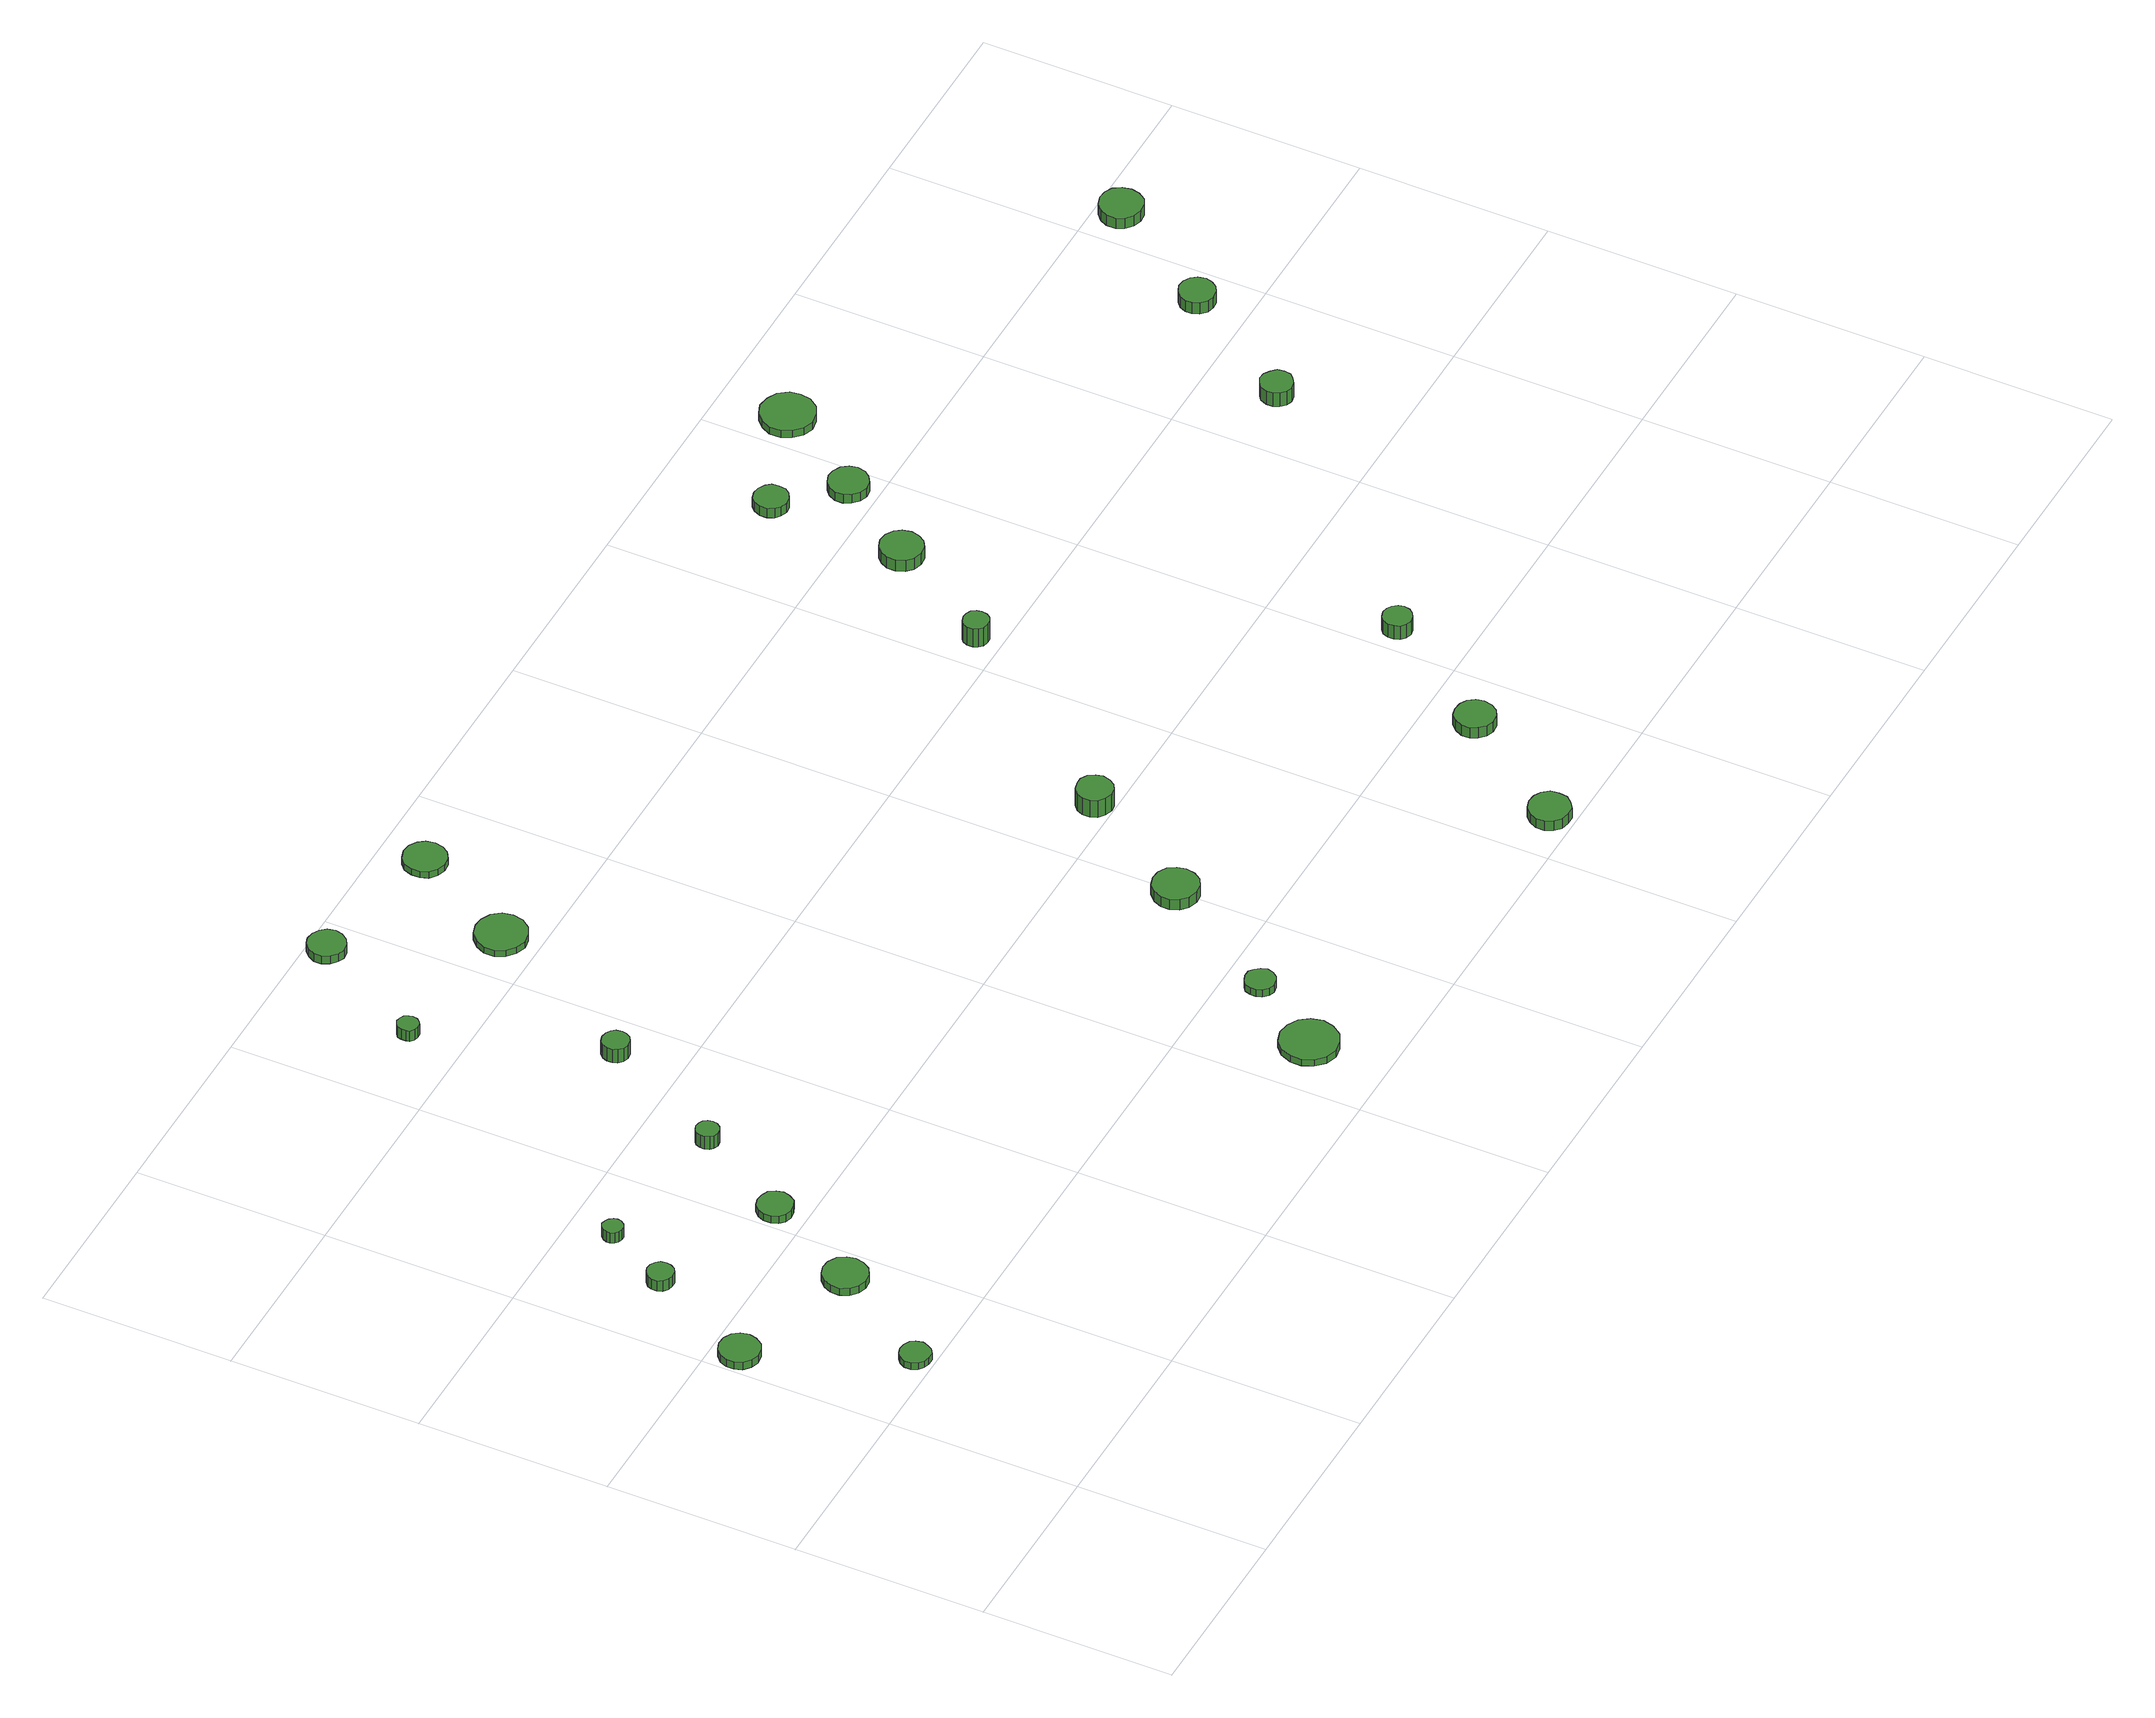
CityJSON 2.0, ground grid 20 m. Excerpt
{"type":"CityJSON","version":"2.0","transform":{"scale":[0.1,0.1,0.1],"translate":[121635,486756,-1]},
"CityObjects":{
"tree1":{"type":"SolitaryVegetationObject","attributes":{"function":"something"}},
"tree2":{"type":"SolitaryVegetationObject","attributes":{"function":"something"},"geometry":[{"type":"MultiSurface","lod":"1","boundaries":[[[0,1,2,3,4,5,6,7,8,9,10,11,12,13,14]],[[15,16,17,18,19,20,21,22,23,24,25,26,27,28,29]],[[0,29,28,1]],[[1,28,27,2]],[[2,27,26,3]],[[3,26,25,4]],[[4,25,24,5]],[[5,24,23,6]],[[6,23,22,7]],[[7,22,21,8]],[[8,21,20,9]],[[9,20,19,10]],[[10,19,18,11]],[[11,18,17,12]],[[12,17,16,13]],[[13,16,15,14]],[[14,15,29,0]]]}]},
"tree3":{"type":"SolitaryVegetationObject","attributes":{"function":"something"},"geometry":[{"type":"MultiSurface","lod":"1","boundaries":[[[30,31,32,33,34,35,36,37,38,39,40,41,42,43,44]],[[45,46,47,48,49,50,51,52,53,54,55,56,57,58,59]],[[30,59,58,31]],[[31,58,57,32]],[[32,57,56,33]],[[33,56,55,34]],[[34,55,54,35]],[[35,54,53,36]],[[36,53,52,37]],[[37,52,51,38]],[[38,51,50,39]],[[39,50,49,40]],[[40,49,48,41]],[[41,48,47,42]],[[42,47,46,43]],[[43,46,45,44]],[[44,45,59,30]]]}]},
"tree4":{"type":"SolitaryVegetationObject","attributes":{"function":"something"},"geometry":[{"type":"MultiSurface","lod":"1","boundaries":[[[60,61,62,63,64,65,66,67,68,69,70,71,72,73,74]],[[75,76,77,78,79,80,81,82,83,84,85,86,87,88,89]],[[60,89,88,61]],[[61,88,87,62]],[[62,87,86,63]],[[63,86,85,64]],[[64,85,84,65]],[[65,84,83,66]],[[66,83,82,67]],[[67,82,81,68]],[[68,81,80,69]],[[69,80,79,70]],[[70,79,78,71]],[[71,78,77,72]],[[72,77,76,73]],[[73,76,75,74]],[[74,75,89,60]]]}]},
"tree5":{"type":"SolitaryVegetationObject","attributes":{"function":"something"},"geometry":[{"type":"MultiSurface","lod":"1","boundaries":[[[90,91,92,93,94,95,96,97,98,99,100,101,102,103,104]],[[105,106,107,108,109,110,111,112,113,114,115,116,117,118,119]],[[90,119,118,91]],[[91,118,117,92]],[[92,117,116,93]],[[93,116,115,94]],[[94,115,114,95]],[[95,114,113,96]],[[96,113,112,97]],[[97,112,111,98]],[[98,111,110,99]],[[99,110,109,100]],[[100,109,108,101]],[[101,108,107,102]],[[102,107,106,103]],[[103,106,105,104]],[[104,105,119,90]]]}]},
"tree6":{"type":"SolitaryVegetationObject","attributes":{"function":"something"},"geometry":[{"type":"MultiSurface","lod":"1","boundaries":[[[120,121,122,123,124,125,126,127,128,129,130,131,132,133,134]],[[135,136,137,138,139,140,141,142,143,144,145,146,147,148,149]],[[120,149,148,121]],[[121,148,147,122]],[[122,147,146,123]],[[123,146,145,124]],[[124,145,144,125]],[[125,144,143,126]],[[126,143,142,127]],[[127,142,141,128]],[[128,141,140,129]],[[129,140,139,130]],[[130,139,138,131]],[[131,138,137,132]],[[132,137,136,133]],[[133,136,135,134]],[[134,135,149,120]]]}]},
"tree7":{"type":"SolitaryVegetationObject","attributes":{"function":"something"},"geometry":[{"type":"MultiSurface","lod":"1","boundaries":[[[150,151,152,153,154,155,156,157,158,159,160,161,162,163,164]],[[165,166,167,168,169,170,171,172,173,174,175,176,177,178,179]],[[150,179,178,151]],[[151,178,177,152]],[[152,177,176,153]],[[153,176,175,154]],[[154,175,174,155]],[[155,174,173,156]],[[156,173,172,157]],[[157,172,171,158]],[[158,171,170,159]],[[159,170,169,160]],[[160,169,168,161]],[[161,168,167,162]],[[162,167,166,163]],[[163,166,165,164]],[[164,165,179,150]]]}]},
"tree8":{"type":"SolitaryVegetationObject","attributes":{"function":"something"},"geometry":[{"type":"MultiSurface","lod":"1","boundaries":[[[180,181,182,183,184,185,186,187,188,189,190,191,192,193,194]],[[195,196,197,198,199,200,201,202,203,204,205,206,207,208,209]],[[180,209,208,181]],[[181,208,207,182]],[[182,207,206,183]],[[183,206,205,184]],[[184,205,204,185]],[[185,204,203,186]],[[186,203,202,187]],[[187,202,201,188]],[[188,201,200,189]],[[189,200,199,190]],[[190,199,198,191]],[[191,198,197,192]],[[192,197,196,193]],[[193,196,195,194]],[[194,195,209,180]]]}]},
"tree9":{"type":"SolitaryVegetationObject","attributes":{"function":"something"},"geometry":[{"type":"MultiSurface","lod":"1","boundaries":[[[210,211,212,213,214,215,216,217,218,219,220,221,222,223,224]],[[225,226,227,228,229,230,231,232,233,234,235,236,237,238,239]],[[210,239,238,211]],[[211,238,237,212]],[[212,237,236,213]],[[213,236,235,214]],[[214,235,234,215]],[[215,234,233,216]],[[216,233,232,217]],[[217,232,231,218]],[[218,231,230,219]],[[219,230,229,220]],[[220,229,228,221]],[[221,228,227,222]],[[222,227,226,223]],[[223,226,225,224]],[[224,225,239,210]]]}]},
"tree10":{"type":"SolitaryVegetationObject","attributes":{"function":"something"},"geometry":[{"type":"MultiSurface","lod":"1","boundaries":[[[240,241,242,243,244,245,246,247,248,249,250,251,252,253,254]],[[255,256,257,258,259,260,261,262,263,264,265,266,267,268,269]],[[240,269,268,241]],[[241,268,267,242]],[[242,267,266,243]],[[243,266,265,244]],[[244,265,264,245]],[[245,264,263,246]],[[246,263,262,247]],[[247,262,261,248]],[[248,261,260,249]],[[249,260,259,250]],[[250,259,258,251]],[[251,258,257,252]],[[252,257,256,253]],[[253,256,255,254]],[[254,255,269,240]]]}]},
"tree11":{"type":"SolitaryVegetationObject","attributes":{"function":"something"},"geometry":[{"type":"MultiSurface","lod":"1","boundaries":[[[270,271,272,273,274,275,276,277,278,279,280,281,282,283,284]],[[285,286,287,288,289,290,291,292,293,294,295,296,297,298,299]],[[270,299,298,271]],[[271,298,297,272]],[[272,297,296,273]],[[273,296,295,274]],[[274,295,294,275]],[[275,294,293,276]],[[276,293,292,277]],[[277,292,291,278]],[[278,291,290,279]],[[279,290,289,280]],[[280,289,288,281]],[[281,288,287,282]],[[282,287,286,283]],[[283,286,285,284]],[[284,285,299,270]]]}]},
"tree12":{"type":"SolitaryVegetationObject","attributes":{"function":"something"},"geometry":[{"type":"MultiSurface","lod":"1","boundaries":[[[300,301,302,303,304,305,306,307,308,309,310,311,312,313,314]],[[315,316,317,318,319,320,321,322,323,324,325,326,327,328,329]],[[300,329,328,301]],[[301,328,327,302]],[[302,327,326,303]],[[303,326,325,304]],[[304,325,324,305]],[[305,324,323,306]],[[306,323,322,307]],[[307,322,321,308]],[[308,321,320,309]],[[309,320,319,310]],[[310,319,318,311]],[[311,318,317,312]],[[312,317,316,313]],[[313,316,315,314]],[[314,315,329,300]]]}]},
"tree13":{"type":"SolitaryVegetationObject","attributes":{"function":"something"},"geometry":[{"type":"MultiSurface","lod":"1","boundaries":[[[330,331,332,333,334,335,336,337,338,339,340,341,342,343,344]],[[345,346,347,348,349,350,351,352,353,354,355,356,357,358,359]],[[330,359,358,331]],[[331,358,357,332]],[[332,357,356,333]],[[333,356,355,334]],[[334,355,354,335]],[[335,354,353,336]],[[336,353,352,337]],[[337,352,351,338]],[[338,351,350,339]],[[339,350,349,340]],[[340,349,348,341]],[[341,348,347,342]],[[342,347,346,343]],[[343,346,345,344]],[[344,345,359,330]]]}]},
"tree14":{"type":"SolitaryVegetationObject","attributes":{"function":"something"},"geometry":[{"type":"MultiSurface","lod":"1","boundaries":[[[360,361,362,363,364,365,366,367,368,369,370,371,372,373,374]],[[375,376,377,378,379,380,381,382,383,384,385,386,387,388,389]],[[360,389,388,361]],[[361,388,387,362]],[[362,387,386,363]],[[363,386,385,364]],[[364,385,384,365]],[[365,384,383,366]],[[366,383,382,367]],[[367,382,381,368]],[[368,381,380,369]],[[369,380,379,370]],[[370,379,378,371]],[[371,378,377,372]],[[372,377,376,373]],[[373,376,375,374]],[[374,375,389,360]]]}]},
"tree15":{"type":"SolitaryVegetationObject","attributes":{"function":"something"},"geometry":[{"type":"MultiSurface","lod":"1","boundaries":[[[390,391,392,393,394,395,396,397,398,399,400,401,402,403,404]],[[405,406,407,408,409,410,411,412,413,414,415,416,417,418,419]],[[390,419,418,391]],[[391,418,417,392]],[[392,417,416,393]],[[393,416,415,394]],[[394,415,414,395]],[[395,414,413,396]],[[396,413,412,397]],[[397,412,411,398]],[[398,411,410,399]],[[399,410,409,400]],[[400,409,408,401]],[[401,408,407,402]],[[402,407,406,403]],[[403,406,405,404]],[[404,405,419,390]]]}]},
"tree16":{"type":"SolitaryVegetationObject","attributes":{"function":"something"},"geometry":[{"type":"MultiSurface","lod":"1","boundaries":[[[420,421,422,423,424,425,426,427,428,429,430,431,432,433,434]],[[435,436,437,438,439,440,441,442,443,444,445,446,447,448,449]],[[420,449,448,421]],[[421,448,447,422]],[[422,447,446,423]],[[423,446,445,424]],[[424,445,444,425]],[[425,444,443,426]],[[426,443,442,427]],[[427,442,441,428]],[[428,441,440,429]],[[429,440,439,430]],[[430,439,438,431]],[[431,438,437,432]],[[432,437,436,433]],[[433,436,435,434]],[[434,435,449,420]]]}]},
"tree17":{"type":"SolitaryVegetationObject","attributes":{"function":"something"},"geometry":[{"type":"MultiSurface","lod":"1","boundaries":[[[450,451,452,453,454,455,456,457,458,459,460,461,462,463,464]],[[465,466,467,468,469,470,471,472,473,474,475,476,477,478,479]],[[450,479,478,451]],[[451,478,477,452]],[[452,477,476,453]],[[453,476,475,454]],[[454,475,474,455]],[[455,474,473,456]],[[456,473,472,457]],[[457,472,471,458]],[[458,471,470,459]],[[459,470,469,460]],[[460,469,468,461]],[[461,468,467,462]],[[462,467,466,463]],[[463,466,465,464]],[[464,465,479,450]]]}]},
"tree18":{"type":"SolitaryVegetationObject","attributes":{"function":"something"},"geometry":[{"type":"MultiSurface","lod":"1","boundaries":[[[480,481,482,483,484,485,486,487,488,489,490,491,492,493,494]],[[495,496,497,498,499,500,501,502,503,504,505,506,507,508,509]],[[480,509,508,481]],[[481,508,507,482]],[[482,507,506,483]],[[483,506,505,484]],[[484,505,504,485]],[[485,504,503,486]],[[486,503,502,487]],[[487,502,501,488]],[[488,501,500,489]],[[489,500,499,490]],[[490,499,498,491]],[[491,498,497,492]],[[492,497,496,493]],[[493,496,495,494]],[[494,495,509,480]]]}]},
"tree19":{"type":"SolitaryVegetationObject","attributes":{"function":"something"},"geometry":[{"type":"MultiSurface","lod":"1","boundaries":[[[510,511,512,513,514,515,516,517,518,519,520,521,522,523,524]],[[525,526,527,528,529,530,531,532,533,534,535,536,537,538,539]],[[510,539,538,511]],[[511,538,537,512]],[[512,537,536,513]],[[513,536,535,514]],[[514,535,534,515]],[[515,534,533,516]],[[516,533,532,517]],[[517,532,531,518]],[[518,531,530,519]],[[519,530,529,520]],[[520,529,528,521]],[[521,528,527,522]],[[522,527,526,523]],[[523,526,525,524]],[[524,525,539,510]]]}]},
"tree20":{"type":"SolitaryVegetationObject","attributes":{"function":"something"},"geometry":[{"type":"MultiSurface","lod":"1","boundaries":[[[540,541,542,543,544,545,546,547,548,549,550,551,552,553,554]],[[555,556,557,558,559,560,561,562,563,564,565,566,567,568,569]],[[540,569,568,541]],[[541,568,567,542]],[[542,567,566,543]],[[543,566,565,544]],[[544,565,564,545]],[[545,564,563,546]],[[546,563,562,547]],[[547,562,561,548]],[[548,561,560,549]],[[549,560,559,550]],[[550,559,558,551]],[[551,558,557,552]],[[552,557,556,553]],[[553,556,555,554]],[[554,555,569,540]]]}]},
"tree21":{"type":"SolitaryVegetationObject","attributes":{"function":"something"},"geometry":[{"type":"MultiSurface","lod":"1","boundaries":[[[570,571,572,573,574,575,576,577,578,579,580,581,582,583,584]],[[585,586,587,588,589,590,591,592,593,594,595,596,597,598,599]],[[570,599,598,571]],[[571,598,597,572]],[[572,597,596,573]],[[573,596,595,574]],[[574,595,594,575]],[[575,594,593,576]],[[576,593,592,577]],[[577,592,591,578]],[[578,591,590,579]],[[579,590,589,580]],[[580,589,588,581]],[[581,588,587,582]],[[582,587,586,583]],[[583,586,585,584]],[[584,585,599,570]]]}]},
"tree22":{"type":"SolitaryVegetationObject","attributes":{"function":"something"},"geometry":[{"type":"MultiSurface","lod":"1","boundaries":[[[600,601,602,603,604,605,606,607,608,609,610,611,612,613,614]],[[615,616,617,618,619,620,621,622,623,624,625,626,627,628,629]],[[600,629,628,601]],[[601,628,627,602]],[[602,627,626,603]],[[603,626,625,604]],[[604,625,624,605]],[[605,624,623,606]],[[606,623,622,607]],[[607,622,621,608]],[[608,621,620,609]],[[609,620,619,610]],[[610,619,618,611]],[[611,618,617,612]],[[612,617,616,613]],[[613,616,615,614]],[[614,615,629,600]]]}]},
"tree23":{"type":"SolitaryVegetationObject","attributes":{"function":"something"},"geometry":[{"type":"MultiSurface","lod":"1","boundaries":[[[630,631,632,633,634,635,636,637,638,639,640,641,642,643,644]],[[645,646,647,648,649,650,651,652,653,654,655,656,657,658,659]],[[630,659,658,631]],[[631,658,657,632]],[[632,657,656,633]],[[633,656,655,634]],[[634,655,654,635]],[[635,654,653,636]],[[636,653,652,637]],[[637,652,651,638]],[[638,651,650,639]],[[639,650,649,640]],[[640,649,648,641]],[[641,648,647,642]],[[642,647,646,643]],[[643,646,645,644]],[[644,645,659,630]]]}]},
"tree24":{"type":"SolitaryVegetationObject","attributes":{"function":"something"},"geometry":[{"type":"MultiSurface","lod":"1","boundaries":[[[660,661,662,663,664,665,666,667,668,669,670,671,672,673,674]],[[675,676,677,678,679,680,681,682,683,684,685,686,687,688,689]],[[660,689,688,661]],[[661,688,687,662]],[[662,687,686,663]],[[663,686,685,664]],[[664,685,684,665]],[[665,684,683,666]],[[666,683,682,667]],[[667,682,681,668]],[[668,681,680,669]],[[669,680,679,670]],[[670,679,678,671]],[[671,678,677,672]],[[672,677,676,673]],[[673,676,675,674]],[[674,675,689,660]]]}]},
"tree25":{"type":"SolitaryVegetationObject","attributes":{"function":"something"},"geometry":[{"type":"MultiSurface","lod":"1","boundaries":[[[690,691,692,693,694,695,696,697,698,699,700,701,702,703,704]],[[705,706,707,708,709,710,711,712,713,714,715,716,717,718,719]],[[690,719,718,691]],[[691,718,717,692]],[[692,717,716,693]],[[693,716,715,694]],[[694,715,714,695]],[[695,714,713,696]],[[696,713,712,697]],[[697,712,711,698]],[[698,711,710,699]],[[699,710,709,700]],[[700,709,708,701]],[[701,708,707,702]],[[702,707,706,703]],[[703,706,705,704]],[[704,705,719,690]]]}]},
"tree26":{"type":"SolitaryVegetationObject","attributes":{"function":"something"},"geometry":[{"type":"MultiSurface","lod":"1","boundaries":[[[720,721,722,723,724,725,726,727,728,729,730,731,732,733,734]],[[735,736,737,738,739,740,741,742,743,744,745,746,747,748,749]],[[720,749,748,721]],[[721,748,747,722]],[[722,747,746,723]],[[723,746,745,724]],[[724,745,744,725]],[[725,744,743,726]],[[726,743,742,727]],[[727,742,741,728]],[[728,741,740,729]],[[729,740,739,730]],[[730,739,738,731]],[[731,738,737,732]],[[732,737,736,733]],[[733,736,735,734]],[[734,735,749,720]]]}]},
"tree27":{"type":"SolitaryVegetationObject","attributes":{"function":"something"},"geometry":[{"type":"MultiSurface","lod":"1","boundaries":[[[750,751,752,753,754,755,756,757,758,759,760,761,762,763,764]],[[765,766,767,768,769,770,771,772,773,774,775,776,777,778,779]],[[750,779,778,751]],[[751,778,777,752]],[[752,777,776,753]],[[753,776,775,754]],[[754,775,774,755]],[[755,774,773,756]],[[756,773,772,757]],[[757,772,771,758]],[[758,771,770,759]],[[759,770,769,760]],[[760,769,768,761]],[[761,768,767,762]],[[762,767,766,763]],[[763,766,765,764]],[[764,765,779,750]]]}]},
"tree28":{"type":"SolitaryVegetationObject","attributes":{"function":"something"},"geometry":[{"type":"MultiSurface","lod":"1","boundaries":[[[780,781,782,783,784,785,786,787,788,789,790,791,792,793,794]],[[795,796,797,798,799,800,801,802,803,804,805,806,807,808,809]],[[780,809,808,781]],[[781,808,807,782]],[[782,807,806,783]],[[783,806,805,784]],[[784,805,804,785]],[[785,804,803,786]],[[786,803,802,787]],[[787,802,801,788]],[[788,801,800,789]],[[789,800,799,790]],[[790,799,798,791]],[[791,798,797,792]],[[792,797,796,793]],[[793,796,795,794]],[[794,795,809,780]]]}]}
},
"vertices":[
[45,371,16],[43,380,16],[38,387,16],[30,391,16],[21,392,16],[13,389,16],[6,383,16],[3,375,16],[3,367,16],[6,359,16],[13,353,16],[21,350,16],[30,351,16],[38,355,16],[43,363,16],[43,363,7],[38,355,7],[30,351,7],[21,350,7],[13,353,7],[6,359,7],[3,367,7],[3,375,7],[6,383,7],[13,389,7],[21,392,7],[30,391,7],[38,387,7],[43,380,7],[45,371,7],
[110,219,15],[108,226,15],[105,231,15],[99,234,15],[92,235,15],[86,233,15],[81,229,15],[78,223,15],[78,216,15],[81,210,15],[86,206,15],[92,204,15],[99,204,15],[105,208,15],[108,213,15],[108,213,7],[105,208,7],[99,204,7],[92,204,7],[86,206,7],[81,210,7],[78,216,7],[78,223,7],[81,229,7],[86,233,7],[92,235,7],[99,234,7],[105,231,7],[108,226,7],[110,219,7],
[97,485,20],[96,491,20],[93,495,20],[88,498,20],[82,499,20],[77,497,20],[72,493,20],[70,488,20],[70,482,20],[72,477,20],[77,473,20],[82,472,20],[88,472,20],[93,475,20],[96,480,20],[96,480,7],[93,475,7],[88,472,7],[82,472,7],[77,473,7],[72,477,7],[70,482,7],[70,488,7],[72,493,7],[77,497,7],[82,499,7],[88,498,7],[93,495,7],[96,491,7],[97,485,7],
[187,329,16],[185,338,16],[180,346,16],[171,351,16],[162,352,16],[153,349,16],[146,342,16],[142,334,16],[142,324,16],[146,315,16],[153,309,16],[162,306,16],[171,307,16],[180,312,16],[185,320,16],[185,320,7],[180,312,7],[171,307,7],[162,306,7],[153,309,7],[146,315,7],[142,324,7],[142,334,7],[146,342,7],[153,349,7],[162,352,7],[171,351,7],[180,346,7],[185,338,7],[187,329,7],
[131,554,21],[130,558,21],[127,562,21],[123,564,21],[119,565,21],[115,563,21],[112,560,21],[110,556,21],[110,552,21],[112,548,21],[115,545,21],[119,544,21],[123,544,21],[127,546,21],[130,550,21],[130,550,8],[127,546,8],[123,544,8],[119,544,8],[115,545,8],[112,548,8],[110,552,8],[110,556,8],[112,560,8],[115,563,8],[119,565,8],[123,564,8],[127,562,8],[130,558,8],[131,554,8],
[240,432,17],[238,439,17],[234,446,17],[227,449,17],[219,450,17],[212,448,17],[207,443,17],[204,436,17],[204,428,17],[207,421,17],[212,416,17],[219,414,17],[227,415,17],[234,418,17],[238,425,17],[238,425,8],[234,418,8],[227,415,8],[219,414,8],[212,416,8],[207,421,8],[204,428,8],[204,436,8],[207,443,8],[212,448,8],[219,450,8],[227,449,8],[234,446,8],[238,439,8],[240,432,8],
[293,534,24],[292,539,24],[289,543,24],[285,545,24],[280,546,24],[275,544,24],[272,541,24],[270,536,24],[270,532,24],[272,527,24],[275,524,24],[280,522,24],[285,523,24],[289,525,24],[292,529,24],[292,529,8],[289,525,8],[285,523,8],[280,522,8],[275,524,8],[272,527,8],[270,532,8],[270,536,8],[272,541,8],[275,544,8],[280,546,8],[285,545,8],[289,543,8],[292,539,8],[293,534,8],
[303,858,20],[302,862,20],[300,866,20],[296,868,20],[291,869,20],[287,867,20],[283,864,20],[282,860,20],[282,855,20],[283,851,20],[287,848,20],[291,847,20],[296,847,20],[300,850,20],[302,853,20],[302,853,7],[300,850,7],[296,847,7],[291,847,7],[287,848,7],[283,851,7],[282,855,7],[282,860,7],[283,864,7],[287,867,7],[291,869,7],[296,868,7],[300,866,7],[302,862,7],[303,858,7],
[368,668,25],[367,674,25],[364,678,25],[359,681,25],[353,682,25],[347,680,25],[343,676,25],[341,671,25],[341,665,25],[343,660,25],[347,656,25],[353,654,25],[359,655,25],[364,658,25],[367,663,25],[367,663,8],[364,658,8],[359,655,8],[353,654,8],[347,656,8],[343,660,8],[341,665,8],[341,671,8],[343,676,8],[347,680,8],[353,682,8],[359,681,8],[364,678,8],[367,674,8],[368,668,8],
[383,980,17],[381,988,17],[376,994,17],[369,998,17],[361,999,17],[354,997,17],[348,991,17],[344,984,17],[344,976,17],[348,968,17],[354,963,17],[361,960,17],[369,961,17],[376,965,17],[381,972,17],[381,972,7],[376,965,7],[369,961,7],[361,960,7],[354,963,7],[348,968,7],[344,976,7],[344,984,7],[348,991,7],[354,997,7],[361,999,7],[369,998,7],[376,994,7],[381,988,7],[383,980,7],
[689,83,16],[686,95,16],[679,105,16],[668,111,16],[656,113,16],[644,109,16],[635,101,16],[630,89,16],[630,77,16],[635,66,16],[644,57,16],[656,53,16],[668,55,16],[679,61,16],[686,71,16],[686,71,8],[679,61,8],[668,55,8],[656,53,8],[644,57,8],[635,66,8],[630,77,8],[630,89,8],[635,101,8],[644,109,8],[656,113,8],[668,111,8],[679,105,8],[686,95,8],[689,83,8],
[479,839,16],[477,850,16],[470,859,16],[460,864,16],[450,865,16],[439,862,16],[431,854,16],[426,844,16],[426,833,16],[431,823,16],[439,816,16],[450,812,16],[460,814,16],[470,819,16],[477,828,16],[477,828,8],[470,819,8],[460,814,8],[450,812,8],[439,816,8],[431,823,8],[426,833,8],[426,844,8],[431,854,8],[439,862,8],[450,865,8],[460,864,8],[470,859,8],[477,850,8],[479,839,8],
[730,163,17],[728,169,17],[724,174,17],[719,178,17],[712,178,17],[706,176,17],[701,172,17],[699,166,17],[699,160,17],[701,154,17],[706,149,17],[712,147,17],[719,148,17],[724,151,17],[728,156,17],[728,156,8],[724,151,8],[719,148,8],[712,147,8],[706,149,8],[701,154,8],[699,160,8],[699,166,8],[701,172,8],[706,176,8],[712,178,8],[719,178,8],[724,174,8],[728,169,8],[730,163,8],
[539,952,15],[537,961,15],[532,968,15],[524,973,15],[515,974,15],[506,971,15],[499,965,15],[496,956,15],[496,947,15],[499,939,15],[506,933,15],[515,930,15],[524,931,15],[532,936,15],[537,943,15],[537,943,7],[532,936,7],[524,931,7],[515,930,7],[506,933,7],[499,939,7],[496,947,7],[496,956,7],[499,965,7],[506,971,7],[515,974,7],[524,973,7],[532,968,7],[537,961,7],[539,952,7],
[819,294,21],[817,303,21],[812,311,21],[803,316,21],[794,317,21],[784,314,21],[777,307,21],[773,298,21],[773,289,21],[777,280,21],[784,273,21],[794,270,21],[803,271,21],[812,276,21],[817,284,21],[817,284,8],[812,276,8],[803,271,8],[794,270,8],[784,273,8],[777,280,8],[773,289,8],[773,298,8],[777,307,8],[784,314,8],[794,317,8],[803,316,8],[812,311,8],[817,303,8],[819,294,8],
[895,420,28],[893,427,28],[889,434,28],[882,438,28],[875,438,28],[867,436,28],[861,431,28],[858,424,28],[858,416,28],[861,409,28],[867,404,28],[875,401,28],[882,402,28],[889,406,28],[893,412,28],[893,412,7],[889,406,7],[882,402,7],[875,401,7],[867,404,7],[861,409,7],[858,416,7],[858,424,7],[861,431,7],[867,436,7],[875,438,7],[882,438,7],[889,434,7],[893,427,7],[895,420,7],
[1076,26,19],[1075,35,19],[1069,42,19],[1062,46,19],[1053,47,19],[1044,44,19],[1038,38,19],[1034,30,19],[1034,21,19],[1038,13,19],[1044,7,19],[1053,5,19],[1062,5,19],[1069,10,19],[1075,17,19],[1075,17,7],[1069,10,7],[1062,5,7],[1053,5,7],[1044,7,7],[1038,13,7],[1034,21,7],[1034,30,7],[1038,38,7],[1044,44,7],[1053,47,7],[1062,46,7],[1069,42,7],[1075,35,7],[1076,26,7],
[1161,148,20],[1159,156,20],[1154,163,20],[1147,167,20],[1138,168,20],[1130,166,20],[1124,160,20],[1120,152,20],[1120,143,20],[1124,136,20],[1130,130,20],[1138,127,20],[1147,128,20],[1154,132,20],[1159,139,20],[1159,139,7],[1154,132,7],[1147,128,7],[1138,127,7],[1130,130,7],[1124,136,7],[1120,143,7],[1120,152,7],[1124,160,7],[1130,166,7],[1138,168,7],[1147,167,7],[1154,163,7],[1159,156,7],[1161,148,7],
[1051,627,30],[1050,632,30],[1047,637,30],[1042,639,30],[1037,640,30],[1031,638,30],[1027,635,30],[1025,630,30],[1025,624,30],[1027,619,30],[1031,615,30],[1037,614,30],[1042,614,30],[1047,617,30],[1050,621,30],[1050,621,7],[1047,617,7],[1042,614,7],[1037,614,7],[1031,615,7],[1027,619,7],[1025,624,7],[1025,630,7],[1027,635,7],[1031,638,7],[1037,640,7],[1042,639,7],[1047,637,7],[1050,632,7],[1051,627,7],
[1243,274,24],[1242,280,24],[1238,285,24],[1233,288,24],[1227,289,24],[1221,287,24],[1216,283,24],[1214,277,24],[1214,271,24],[1216,265,24],[1221,261,24],[1227,259,24],[1233,260,24],[1238,263,24],[1242,268,24],[1242,268,7],[1238,263,7],[1233,260,7],[1227,259,7],[1221,261,7],[1216,265,7],[1214,271,7],[1214,277,7],[1216,283,7],[1221,287,7],[1227,289,7],[1233,288,7],[1238,285,7],[1242,280,7],[1243,274,7],
[1132,742,21],[1130,751,21],[1125,758,21],[1117,763,21],[1108,764,21],[1099,761,21],[1093,755,21],[1089,747,21],[1089,738,21],[1093,729,21],[1099,723,21],[1108,720,21],[1117,721,21],[1125,726,21],[1130,733,21],[1130,733,7],[1125,726,7],[1117,721,7],[1108,720,7],[1099,723,7],[1093,729,7],[1089,738,7],[1089,747,7],[1093,755,7],[1099,761,7],[1108,764,7],[1117,763,7],[1125,758,7],[1130,751,7],[1132,742,7],
[1137,886,18],[1136,893,18],[1132,898,18],[1125,902,18],[1118,903,18],[1111,901,18],[1106,896,18],[1103,889,18],[1103,882,18],[1106,875,18],[1111,871,18],[1118,868,18],[1125,869,18],[1132,873,18],[1136,878,18],[1136,878,6],[1132,873,6],[1125,869,6],[1118,868,6],[1111,871,6],[1106,875,6],[1103,882,6],[1103,889,6],[1106,896,6],[1111,901,6],[1118,903,6],[1125,902,6],[1132,898,6],[1136,893,6],[1137,886,6],
[1195,831,17],[1193,839,17],[1188,846,17],[1180,850,17],[1172,851,17],[1164,848,17],[1158,843,17],[1154,835,17],[1154,826,17],[1158,819,17],[1164,813,17],[1172,810,17],[1180,811,17],[1188,816,17],[1193,822,17],[1193,822,6],[1188,816,6],[1180,811,6],[1172,810,6],[1164,813,6],[1158,819,6],[1154,826,6],[1154,835,6],[1158,843,6],[1164,848,6],[1172,851,6],[1180,850,6],[1188,846,6],[1193,839,6],[1195,831,6],
[1266,927,15],[1264,938,15],[1257,948,15],[1247,953,15],[1235,955,15],[1224,951,15],[1216,943,15],[1211,933,15],[1211,921,15],[1216,911,15],[1224,903,15],[1235,899,15],[1247,901,15],[1257,906,15],[1264,916,15],[1264,916,6],[1257,906,6],[1247,901,6],[1235,899,6],[1224,903,6],[1216,911,6],[1211,921,6],[1211,933,6],[1216,943,6],[1224,951,6],[1235,955,6],[1247,953,6],[1257,948,6],[1264,938,6],[1266,927,6],
[1492,526,24],[1491,533,24],[1486,538,24],[1480,542,24],[1473,543,24],[1467,540,24],[1462,536,24],[1459,529,24],[1459,522,24],[1462,516,24],[1467,511,24],[1473,509,24],[1480,510,24],[1486,514,24],[1491,519,24],[1491,519,7],[1486,514,7],[1480,510,7],[1473,509,7],[1467,511,7],[1462,516,7],[1459,522,7],[1459,529,7],[1462,536,7],[1467,540,7],[1473,543,7],[1480,542,7],[1486,538,7],[1491,533,7],[1492,526,7],
[1580,653,21],[1578,661,21],[1574,667,21],[1567,671,21],[1559,672,21],[1552,669,21],[1546,664,21],[1543,657,21],[1543,650,21],[1546,643,21],[1552,637,21],[1559,635,21],[1567,636,21],[1574,640,21],[1578,646,21],[1578,646,7],[1574,640,7],[1567,636,7],[1559,635,7],[1552,637,7],[1546,643,7],[1543,650,7],[1543,657,7],[1546,664,7],[1552,669,7],[1559,672,7],[1567,671,7],[1574,667,7],[1578,661,7],[1580,653,7],
[1663,774,20],[1661,783,20],[1656,791,20],[1648,795,20],[1639,796,20],[1630,793,20],[1623,787,20],[1619,779,20],[1619,769,20],[1623,761,20],[1630,755,20],[1639,752,20],[1648,753,20],[1656,757,20],[1661,765,20],[1661,765,7],[1656,757,7],[1648,753,7],[1639,752,7],[1630,755,7],[1623,761,7],[1619,769,7],[1619,779,7],[1623,787,7],[1630,793,7],[1639,796,7],[1648,795,7],[1656,791,7],[1661,783,7],[1663,774,7]
]}
